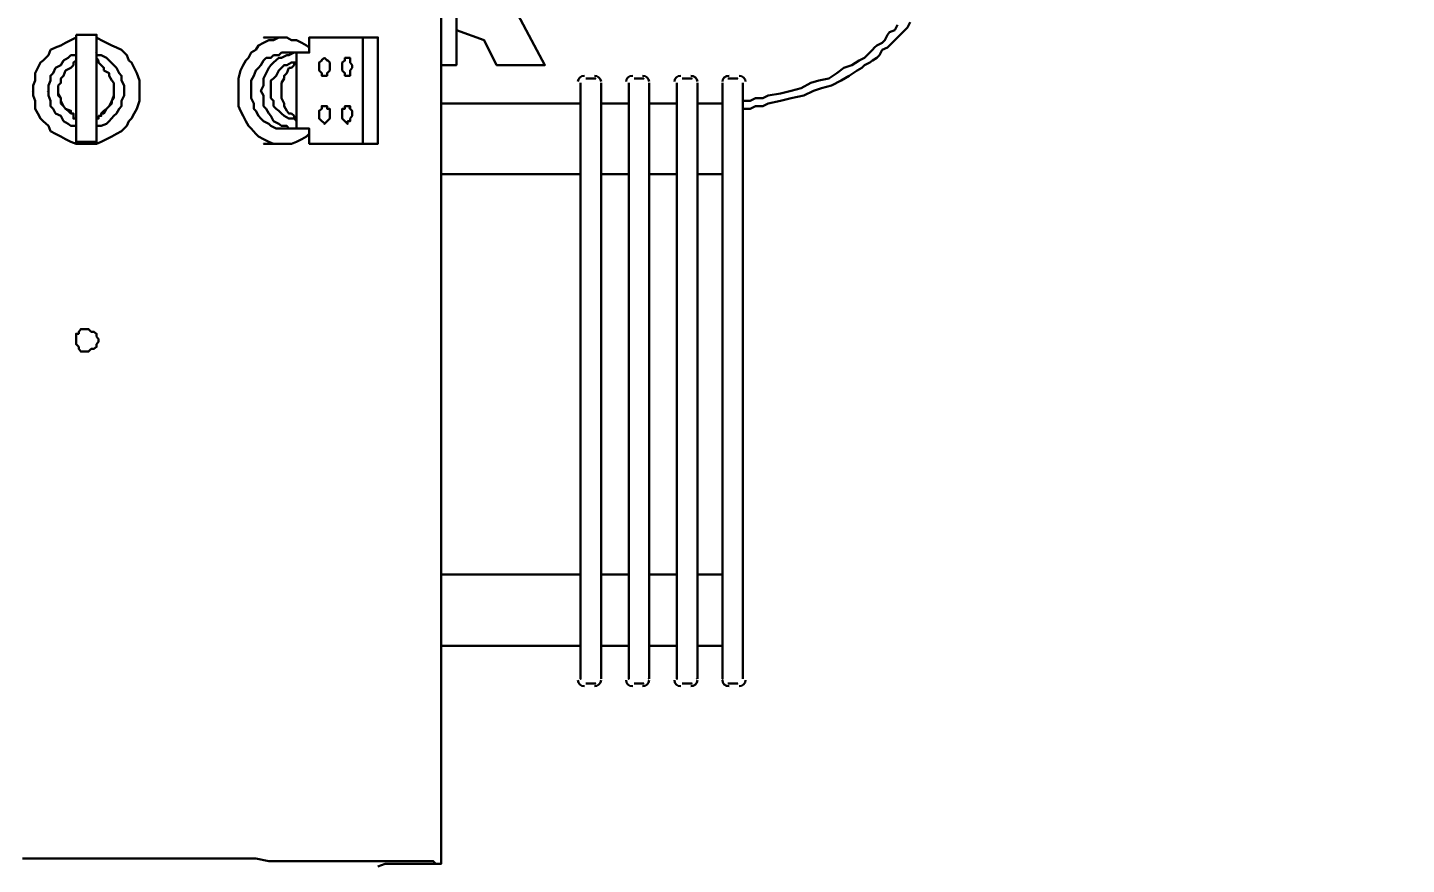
# Model space of a CAD drawing. Header units: metres. Extents: x 227 to 376, y 149 to 264.
# Drawn here: x 235.492 to 237.572, y 203.854 to 205.117 of the extents above; entities that cross this region are included whole.
import ezdxf

# ---------------------------------------------------------------- set-up
doc = ezdxf.new("R2010")
doc.units = ezdxf.units.M
doc.layers.get('Defpoints').update_dxf_attribs({"color": 1})
for name, color, linetype, lineweight in [('Cotas', 255, 'Continuous', 25), ('Redes', 3, 'Continuous', 25), ('Trafo', 40, 'Continuous', 13)]:
    doc.layers.add(name, color=color, linetype=linetype, lineweight=lineweight)
doc.styles.add('0.3', font='', dxfattribs={"height": 0.3})
doc.styles.get("Standard").update_dxf_attribs({"font": '', "height": 0.1})
doc.styles.get('0.3').set_extended_font_data('@Arial Unicode MS')
doc.styles.get('Standard').set_extended_font_data('@Arial Unicode MS')
doc.dimstyles.get("Standard").update_dxf_attribs({"dimtxt": 0.1, "dimasz": 0.18, "dimexe": 0.18, "dimexo": 0.0625, "dimgap": 0.09, "dimtad": 0, "dimtih": 1, "dimtoh": 1, "dimzin": 0, "dimdsep": 46, "dimtxsty": 'Standard', "dimcen": 0.09, "dimclrd": 256, "dimclre": 256, "dimadec": 0, "dimazin": 0, "dimtfac": 1, "dimtofl": 0, "dimtmove": 0, "dimatfit": 3, "dimfxl": 1, "dimtolj": 1, "dimtzin": 0, "dimarcsym": 0})

# ---------------------------------------------------------------- blocks, each defined once
blk = doc.blocks.new('*D27')
at = {"layer": 'Cotas', "lineweight": -2, "ltscale": 2, "transparency": 16777216}
for p, q in [((236.9688, 206.0864), (236.9688, 208.476)), ((241.5351, 202.0607), (241.5351, 208.476)), ((237.1488, 208.296), (238.6605, 208.296)), ((241.3551, 208.296), (239.8434, 208.296))]:
    blk.add_line(p, q, dxfattribs=at)
at = {"layer": 'Cotas', "ltscale": 2, "transparency": 16777216}
for points in [[(237.1488, 208.326), (237.1488, 208.266), (236.9688, 208.296)], [(241.3551, 208.326), (241.3551, 208.266), (241.5351, 208.296)]]:
    blk.add_solid(points, dxfattribs=at)
at = {"layer": 'Defpoints', "color": 0, "ltscale": 2, "transparency": 16777216}
for p in [(236.9688, 208.296), (236.9688, 206.0239), (241.5351, 201.9982)]:
    blk.add_point(p, dxfattribs=at)
at = {"layer": 'Cotas', "color": 0, "ltscale": 2, "transparency": 16777216, "insert": (239.252, 208.296), "char_height": 0.3, "width": 16.114598, "attachment_point": 5, "style": '0.3'}
blk.add_mtext('\\A1;3.2 m', dxfattribs=at)

msp = doc.modelspace()

# ---------------------------------------------------------------- linework, layer by layer
at = {"layer": 'Redes', "linetype": 'Continuous', "lineweight": 30}
for points in [[(236.8234, 205.1245), (236.8194, 205.1165), (236.8154, 205.1126), (236.8085, 205.1056), (236.8045, 205.1016), (236.8005, 205.0976), (236.7925, 205.0897), (236.7895, 205.0867), (236.7816, 205.0827), (236.7776, 205.0747), (236.7736, 205.0707), (236.7666, 205.0667), (236.7627, 205.0638), (236.7547, 205.0598), (236.7507, 205.0558), (236.7437, 205.0518), (236.7318, 205.0438), (236.7198, 205.0369), (236.7049, 205.0289), (236.69, 205.0249), (236.678, 205.0209), (236.6631, 205.014), (236.6441, 205.01), (236.6282, 205.006), (236.6093, 205.002), (236.6013, 204.998), (236.5904, 204.998), (236.5824, 204.994), (236.5714, 204.994)], [(236.8045, 205.1205), (236.8005, 205.1126), (236.7925, 205.1096), (236.7895, 205.1056), (236.7856, 205.0976), (236.7816, 205.0936), (236.7736, 205.0897), (236.7696, 205.0867), (236.7666, 205.0827), (236.7587, 205.0747), (236.7547, 205.0707), (236.7467, 205.0667), (236.7358, 205.0598), (236.7238, 205.0558), (236.7129, 205.0478), (236.7009, 205.0399), (236.686, 205.0369), (236.674, 205.0329), (236.6591, 205.0249), (236.6441, 205.0209), (236.6282, 205.0169), (236.6093, 205.014), (236.6013, 205.01), (236.5904, 205.01), (236.5824, 205.006), (236.5714, 205.006)]]:
    msp.add_lwpolyline(points, dxfattribs=at)
at = {"layer": 'Trafo', "linetype": 'Continuous', "lineweight": 30}
for points in [[(236.2846, 205.4841), (236.1163, 205.243), (236.1163, 205.0598), (236.1392, 205.0598), (236.1392, 205.2351), (236.3035, 205.4691)], [(236.181, 205.0976), (236.1999, 205.0598), (236.1999, 205.0598), (236.2726, 205.0598), (236.2726, 205.0598), (236.2119, 205.1743), (236.1392, 205.2012)], [(235.5655, 204.9413), (235.5576, 204.9442), (235.5496, 204.9482), (235.5426, 204.9522), (235.5346, 204.9562), (235.5267, 204.9602), (235.5237, 204.9681), (235.5157, 204.9751), (235.5117, 204.9791), (235.5078, 204.9871), (235.5038, 204.994), (235.5038, 205.006), (235.5008, 205.014), (235.5008, 205.0209), (235.5008, 205.0289), (235.5038, 205.0369), (235.5038, 205.0478), (235.5078, 205.0558), (235.5117, 205.0638), (235.5157, 205.0667), (235.5237, 205.0747), (235.5267, 205.0827), (235.5346, 205.0867), (235.5426, 205.0897), (235.5496, 205.0936), (235.5576, 205.0976), (235.5655, 205.1016)], [(235.5655, 204.9442), (235.5964, 204.9442), (235.5964, 204.9413), (235.5655, 204.9413), (235.5655, 204.9442), (235.5655, 205.1056)], [(235.5655, 205.1056), (235.5964, 205.1056), (235.5964, 204.9442)], [(235.5964, 205.1016), (235.6034, 205.0976), (235.6113, 205.0936), (235.6193, 205.0897), (235.6263, 205.0867), (235.6342, 205.0827), (235.6422, 205.0747), (235.6452, 205.0667), (235.6492, 205.0638), (235.6532, 205.0558), (235.6571, 205.0478), (235.6611, 205.0369), (235.6611, 205.0289), (235.6611, 205.0209), (235.6611, 205.014), (235.6611, 205.006), (235.6571, 204.994), (235.6532, 204.9871), (235.6492, 204.9791), (235.6452, 204.9751), (235.6422, 204.9681), (235.6342, 204.9602), (235.6263, 204.9562), (235.6193, 204.9522), (235.6113, 204.9482), (235.6034, 204.9442), (235.5964, 204.9413)], [(235.9171, 204.9562), (235.9131, 204.9522), (235.9061, 204.9482), (235.8982, 204.9442), (235.8902, 204.9413), (235.8832, 204.9413), (235.8753, 204.9413), (235.8713, 204.9413), (235.8633, 204.9413), (235.8563, 204.9442), (235.8484, 204.9482), (235.8404, 204.9522), (235.8364, 204.9562), (235.8294, 204.9642), (235.8255, 204.9681), (235.8215, 204.9751), (235.8175, 204.9831), (235.8135, 204.9911), (235.8105, 204.998), (235.8105, 205.01), (235.8105, 205.0169), (235.8105, 205.0249), (235.8105, 205.0329), (235.8105, 205.0399), (235.8135, 205.0518), (235.8175, 205.0598), (235.8215, 205.0667), (235.8255, 205.0707), (235.8294, 205.0787), (235.8364, 205.0827), (235.8404, 205.0897), (235.8484, 205.0936), (235.8563, 205.0976), (235.8633, 205.0976), (235.8713, 205.1016), (235.8753, 205.1016), (235.8832, 205.1016), (235.8902, 205.0976), (235.8982, 205.0976), (235.9061, 205.0936), (235.9131, 205.0897), (235.9171, 205.0867)], [(235.8753, 205.1016), (235.8484, 205.1016), (235.8484, 205.1016)], [(235.8982, 204.9642), (235.9171, 204.9642), (235.9171, 204.9413), (235.9978, 204.9413), (235.9978, 205.1016), (235.9171, 205.1016), (235.9171, 205.0787), (235.8982, 205.0787)], [(235.9978, 205.1016), (236.0207, 205.1016), (236.0207, 204.9413)], [(236.181, 205.0976), (236.181, 205.0976), (236.1392, 205.1126)], [(236.1392, 205.1126), (236.181, 205.0976), (236.181, 205.0976)], [(236.2726, 205.0598), (236.1999, 205.0598), (236.181, 205.0976)], [(235.5964, 205.0787), (235.5954, 205.0787), (235.5954, 205.0787)], [(235.5964, 205.0787), (235.5964, 205.0747), (235.5964, 205.0707), (235.5994, 205.0667), (235.5994, 205.0638), (235.6034, 205.0598), (235.6034, 205.0598), (235.6074, 205.0558), (235.6074, 205.0518)], [(235.8792, 204.9642), (235.8713, 204.9642), (235.8673, 204.9642), (235.8593, 204.9681), (235.8563, 204.9711), (235.8484, 204.9751), (235.8444, 204.9791), (235.8404, 204.9831), (235.8364, 204.9911), (235.8334, 204.994), (235.8334, 205.002), (235.8294, 205.01), (235.8294, 205.0169), (235.8294, 205.0209), (235.8294, 205.0289), (235.8294, 205.0369), (235.8334, 205.0438), (235.8364, 205.0518), (235.8404, 205.0558), (235.8444, 205.0598), (235.8484, 205.0667), (235.8524, 205.0707), (235.8593, 205.0707), (235.8633, 205.0747), (235.8713, 205.0747), (235.8753, 205.0787)], [(235.8982, 204.9642), (235.8942, 204.9642), (235.8862, 204.9642), (235.8832, 204.9681), (235.8753, 204.9681), (235.8713, 204.9711), (235.8633, 204.9751), (235.8593, 204.9831), (235.8563, 204.9871), (235.8524, 204.994), (235.8484, 204.998), (235.8484, 205.006), (235.8484, 205.014), (235.8444, 205.0209), (235.8484, 205.0289), (235.8484, 205.0369), (235.8484, 205.0399), (235.8524, 205.0478), (235.8563, 205.0558), (235.8593, 205.0598), (235.8633, 205.0638), (235.8713, 205.0707), (235.8753, 205.0707), (235.8832, 205.0747), (235.8862, 205.0747), (235.8942, 205.0787), (235.8982, 205.0787)], [(235.8942, 205.0787), (235.8753, 205.0787), (235.8753, 205.0787)], [(235.8902, 205.0558), (235.8902, 205.0558), (235.8942, 205.0598), (235.8942, 205.0638), (235.8982, 205.0638), (235.8982, 205.0667), (235.8982, 205.0707), (235.8982, 205.0747), (235.8982, 205.0787)], [(235.8982, 205.0787), (235.8982, 205.0747), (235.8982, 204.9681), (235.8982, 204.9642)], [(235.5655, 204.9681), (235.5576, 204.9681), (235.5536, 204.9711), (235.5466, 204.9751), (235.5426, 204.9831), (235.5346, 204.9871), (235.5307, 204.994), (235.5267, 204.998), (235.5267, 205.006), (235.5237, 205.014), (235.5237, 205.0209), (235.5237, 205.0289), (235.5267, 205.0369), (235.5267, 205.0438), (235.5307, 205.0478), (235.5346, 205.0558), (235.5426, 205.0598), (235.5466, 205.0667), (235.5536, 205.0707), (235.5576, 205.0747), (235.5655, 205.0747)], [(235.5576, 204.9911), (235.5576, 204.9911), (235.5496, 204.994), (235.5466, 204.998), (235.5426, 205.002), (235.5426, 205.01), (235.5386, 205.014), (235.5386, 205.0209), (235.5386, 205.0289), (235.5426, 205.0329), (235.5426, 205.0399), (235.5466, 205.0438), (235.5496, 205.0518), (235.5576, 205.0558)], [(235.5576, 205.0558), (235.5576, 205.0558), (235.5615, 205.0598), (235.5615, 205.0598), (235.5615, 205.0638), (235.5655, 205.0667), (235.5655, 205.0677), (235.5655, 205.0707), (235.5655, 205.0747)], [(235.5964, 205.0747), (235.6034, 205.0747), (235.6113, 205.0707), (235.6153, 205.0667), (235.6223, 205.0598), (235.6263, 205.0558), (235.6303, 205.0478), (235.6342, 205.0438), (235.6342, 205.0369), (235.6382, 205.0289), (235.6382, 205.0209), (235.6382, 205.014), (235.6342, 205.006), (235.6342, 204.998), (235.6303, 204.994), (235.6263, 204.9871), (235.6223, 204.9831), (235.6153, 204.9751), (235.6113, 204.9711), (235.6034, 204.9681), (235.5964, 204.9681)], [(235.8942, 204.9791), (235.8902, 204.9791), (235.8862, 204.9791), (235.8792, 204.9831), (235.8753, 204.9871), (235.8713, 204.9911), (235.8673, 204.994), (235.8633, 204.998), (235.8633, 205.006), (235.8593, 205.01), (235.8593, 205.0169), (235.8593, 205.0209), (235.8593, 205.0289), (235.8593, 205.0369), (235.8633, 205.0399), (235.8673, 205.0438), (235.8713, 205.0518), (235.8753, 205.0558), (235.8792, 205.0598), (235.8832, 205.0598), (235.8902, 205.0638), (235.8942, 205.0638)], [(235.8862, 204.9871), (235.8832, 204.9911), (235.8792, 204.998), (235.8792, 205.002), (235.8753, 205.01), (235.8753, 205.014), (235.8753, 205.0209), (235.8753, 205.0289), (235.8753, 205.0329), (235.8792, 205.0399), (235.8792, 205.0438), (235.8832, 205.0478), (235.8862, 205.0558)], [(235.8862, 205.0558), (235.8902, 205.0558), (235.8902, 205.0558)], [(236.1163, 203.8547), (236.1163, 205.0598), (236.1163, 205.0598)], [(236.1163, 205.0598), (236.1163, 205.0598), (236.1392, 205.0598), (236.1392, 205.0598)], [(235.6074, 205.0518), (235.6153, 205.0478), (235.6153, 205.0438), (235.6193, 205.0369), (235.6223, 205.0329), (235.6223, 205.0249), (235.6223, 205.0209), (235.6223, 205.014), (235.6193, 205.006), (235.6193, 205.002), (235.6153, 204.998), (235.6113, 204.994), (235.6074, 204.9871), (235.6074, 204.9871)], [(236.3344, 205.0399), (236.3493, 205.0399), (236.3493, 205.0399)], [(236.4071, 205.0399), (236.422, 205.0399), (236.422, 205.0399)], [(236.4798, 205.0399), (236.4947, 205.0399), (236.4947, 205.0399)], [(236.5485, 205.0399), (236.5635, 205.0399), (236.5635, 205.0399)], [(235.5008, 205.0209), (235.4998, 205.0209), (235.4998, 205.0209)], [(235.5237, 205.0209), (235.5227, 205.0209), (235.5227, 205.0209)], [(235.5655, 204.9681), (235.5576, 204.9681), (235.5536, 204.9711), (235.5466, 204.9751), (235.5426, 204.9831), (235.5346, 204.9871), (235.5307, 204.994), (235.5267, 204.998), (235.5267, 205.006), (235.5237, 205.014), (235.5237, 205.0209)], [(235.5576, 204.9871), (235.5536, 204.9911), (235.5496, 204.994), (235.5466, 204.998), (235.5426, 205.006), (235.5426, 205.01), (235.5386, 205.0169), (235.5386, 205.0209)], [(235.6382, 205.0209), (235.6382, 205.014), (235.6342, 205.006), (235.6342, 204.998), (235.6303, 204.994), (235.6263, 204.9871), (235.6223, 204.9831), (235.6153, 204.9751), (235.6113, 204.9711), (235.6034, 204.9681), (235.5964, 204.9681)], [(235.6223, 205.0209), (235.6223, 205.0169), (235.6223, 205.01), (235.6193, 205.006), (235.6153, 204.998), (235.6113, 204.994), (235.6074, 204.9911), (235.6034, 204.9871)], [(236.3264, 205.0329), (236.3264, 205.01), (236.3264, 205.01)], [(236.3573, 205.01), (236.3573, 205.0329), (236.3573, 205.0329)], [(236.3991, 205.0329), (236.3991, 205.01), (236.3991, 205.01)], [(236.43, 205.01), (236.43, 205.0329), (236.43, 205.0329)], [(236.4718, 205.0329), (236.4718, 205.01), (236.4718, 205.01)], [(236.5027, 205.01), (236.5027, 205.0329), (236.5027, 205.0329)], [(236.5406, 205.0329), (236.5406, 205.01), (236.5406, 204.1604), (236.5406, 204.1375)], [(236.5714, 205.01), (236.5714, 205.0329), (236.5714, 205.0329)], [(236.1163, 205.002), (236.3264, 205.002), (236.3264, 205.002)], [(236.3264, 205.01), (236.3264, 204.1604), (236.3264, 204.1604)], [(236.3573, 204.1604), (236.3573, 205.01), (236.3573, 205.01)], [(236.3573, 205.002), (236.3991, 205.002), (236.3991, 205.002)], [(236.3991, 205.01), (236.3991, 204.1604), (236.3991, 204.1604)], [(236.43, 204.1604), (236.43, 205.01), (236.43, 205.01)], [(236.43, 205.002), (236.4718, 205.002), (236.4718, 205.002)], [(236.4718, 205.01), (236.4718, 204.1604), (236.4718, 204.1604)], [(236.5027, 204.1604), (236.5027, 205.01), (236.5027, 205.01)], [(236.5027, 205.002), (236.5406, 205.002), (236.5406, 205.002)], [(236.5714, 204.1604), (236.5714, 205.01), (236.5714, 205.01)], [(235.5655, 204.9681), (235.5655, 204.9711), (235.5655, 204.9751), (235.5655, 204.9791), (235.5615, 204.9791), (235.5615, 204.9831), (235.5615, 204.9871), (235.5576, 204.9871), (235.5576, 204.9911)], [(235.6074, 204.9871), (235.6034, 204.9871), (235.6034, 204.9831), (235.5994, 204.9831), (235.5994, 204.9791), (235.5964, 204.9791), (235.5964, 204.9751), (235.5964, 204.9711), (235.5964, 204.9681)], [(235.8902, 204.9871), (235.8862, 204.9871), (235.8862, 204.9871)], [(235.8982, 204.9642), (235.8982, 204.9681), (235.8982, 204.9711), (235.8982, 204.9751), (235.8982, 204.9751), (235.8942, 204.9791), (235.8942, 204.9831), (235.8902, 204.9871), (235.8902, 204.9871)], [(235.8982, 204.9642), (235.8792, 204.9642), (235.8792, 204.9642)], [(235.8982, 204.9642), (235.9171, 204.9642), (235.9171, 204.9642)], [(235.5924, 204.9413), (235.5844, 204.9413), (235.5765, 204.9413), (235.5695, 204.9413)], [(235.8792, 204.9413), (235.8484, 204.9413), (235.8484, 204.9413)], [(235.9978, 204.9413), (236.0207, 204.9413), (235.944, 204.9413), (235.9171, 204.9413)], [(236.1163, 204.8954), (236.3264, 204.8954), (236.3264, 204.8954)], [(236.3573, 204.8954), (236.3991, 204.8954), (236.3991, 204.8954)], [(236.43, 204.8954), (236.4718, 204.8954), (236.4718, 204.8954)], [(236.5027, 204.8954), (236.5406, 204.8954), (236.5406, 204.8954)], [(235.5655, 204.6465), (235.5655, 204.6425), (235.5655, 204.6425)], [(235.5994, 204.6465), (235.5994, 204.6425), (235.5994, 204.6425)], [(236.1163, 204.2909), (236.3264, 204.2909), (236.3264, 204.2909)], [(236.3573, 204.2909), (236.3991, 204.2909), (236.3991, 204.2909)], [(236.43, 204.2909), (236.4718, 204.2909), (236.4718, 204.2909)], [(236.5027, 204.2909), (236.5406, 204.2909), (236.5406, 204.2909)], [(236.1163, 204.1833), (236.3264, 204.1833), (236.3264, 204.1833)], [(236.3573, 204.1833), (236.3991, 204.1833), (236.3991, 204.1833)], [(236.43, 204.1833), (236.4718, 204.1833), (236.4718, 204.1833)], [(236.5027, 204.1833), (236.5406, 204.1833), (236.5406, 204.1833)], [(236.3264, 204.1604), (236.3264, 204.1375), (236.3264, 204.1375)], [(236.3573, 204.1375), (236.3573, 204.1604), (236.3573, 204.1604)], [(236.3991, 204.1604), (236.3991, 204.1375), (236.3991, 204.1375)], [(236.43, 204.1375), (236.43, 204.1604), (236.43, 204.1604)], [(236.4718, 204.1604), (236.4718, 204.1375), (236.4718, 204.1375)], [(236.5027, 204.1375), (236.5027, 204.1604), (236.5027, 204.1604)], [(236.5714, 204.1375), (236.5714, 204.1604), (236.5714, 204.1604)], [(236.3264, 204.1375), (236.3264, 204.1335), (236.3264, 204.1335)], [(236.3264, 204.1335), (236.3264, 204.1345), (236.3264, 204.1345)], [(236.3344, 204.1266), (236.3493, 204.1266), (236.3493, 204.1266)], [(236.3573, 204.1335), (236.3573, 204.1375), (236.3573, 204.1375)], [(236.3573, 204.1335), (236.3573, 204.1345), (236.3573, 204.1345)], [(236.3991, 204.1375), (236.3991, 204.1335), (236.3991, 204.1335)], [(236.3991, 204.1335), (236.3991, 204.1345), (236.3991, 204.1345)], [(236.4071, 204.1266), (236.422, 204.1266), (236.422, 204.1266)], [(236.43, 204.1335), (236.429, 204.1345), (236.429, 204.1345)], [(236.43, 204.1335), (236.43, 204.1375), (236.43, 204.1375)], [(236.4718, 204.1375), (236.4718, 204.1335), (236.4718, 204.1335)], [(236.4718, 204.1335), (236.4718, 204.1345), (236.4718, 204.1345)], [(236.4798, 204.1266), (236.4947, 204.1266), (236.4947, 204.1266)], [(236.5027, 204.1335), (236.5017, 204.1345), (236.5017, 204.1345)], [(236.5027, 204.1335), (236.5027, 204.1375), (236.5027, 204.1375)], [(236.5406, 204.1375), (236.5406, 204.1335), (236.5406, 204.1335)], [(236.5406, 204.1335), (236.5406, 204.1345), (236.5406, 204.1345)], [(236.5485, 204.1266), (236.5635, 204.1266), (236.5635, 204.1266)], [(236.5714, 204.1335), (236.5714, 204.1375), (236.5714, 204.1375)], [(236.5714, 204.1335), (236.5714, 204.1345), (236.5714, 204.1345)], [(235.4848, 203.8626), (235.5078, 203.8626), (235.5307, 203.8626), (235.5536, 203.8626), (235.5765, 203.8626), (235.5994, 203.8626), (235.6193, 203.8626), (235.6422, 203.8626), (235.6651, 203.8626), (235.688, 203.8626), (235.7109, 203.8626), (235.7299, 203.8626), (235.7528, 203.8626), (235.7757, 203.8626), (235.7946, 203.8626), (235.8135, 203.8626), (235.8364, 203.8626), (235.8563, 203.8587), (235.8753, 203.8587), (235.8942, 203.8587), (235.9091, 203.8587), (235.929, 203.8587), (235.944, 203.8587), (235.9629, 203.8587), (235.9788, 203.8587), (235.9898, 203.8587), (236.0047, 203.8587), (236.0207, 203.8587), (236.0316, 203.8587), (236.0436, 203.8587), (236.0545, 203.8587), (236.0625, 203.8587), (236.0745, 203.8587), (236.0814, 203.8587), (236.0894, 203.8587), (236.0974, 203.8587), (236.1003, 203.8587), (236.1043, 203.8587), (236.1083, 203.8547), (236.1123, 203.8547), (236.1163, 203.8547), (236.1163, 203.8547), (236.1163, 203.8547), (236.1163, 203.8547), (236.1123, 203.8547), (236.1083, 203.8547), (236.1043, 203.8547), (236.1003, 203.8547), (236.0974, 203.8547), (236.0894, 203.8547), (236.0814, 203.8547), (236.0745, 203.8547), (236.0625, 203.8547), (236.0545, 203.8547), (236.0436, 203.8547), (236.0316, 203.8547), (236.0207, 203.8507)]]:
    msp.add_lwpolyline(points, dxfattribs=at)
for points in [[(235.94, 205.0707), (235.94, 205.0707), (235.944, 205.0667), (235.944, 205.0677), (235.948, 205.0638), (235.948, 205.0598), (235.948, 205.0558), (235.948, 205.0518), (235.948, 205.0518), (235.944, 205.0478), (235.944, 205.0438), (235.94, 205.0438), (235.94, 205.0438), (235.94, 205.0438), (235.936, 205.0438), (235.936, 205.0478), (235.932, 205.0518), (235.932, 205.0518), (235.932, 205.0558), (235.932, 205.0598), (235.932, 205.0638), (235.936, 205.0667), (235.936, 205.0677)], [(235.9749, 205.0707), (235.9749, 205.0707), (235.9788, 205.0707), (235.9788, 205.0667), (235.9788, 205.0638), (235.9818, 205.0598), (235.9818, 205.0598), (235.9818, 205.0558), (235.9788, 205.0518), (235.9788, 205.0478), (235.9788, 205.0438), (235.9749, 205.0438), (235.9749, 205.0438), (235.9709, 205.0438), (235.9709, 205.0438), (235.9709, 205.0478), (235.9669, 205.0518), (235.9669, 205.0558), (235.9669, 205.0558), (235.9669, 205.0598), (235.9669, 205.0638), (235.9709, 205.0667), (235.9709, 205.0677), (235.9709, 205.0707)], [(236.2657, 205.0598), (236.2647, 205.0598), (236.2647, 205.0598), (236.2079, 205.0598), (236.2079, 205.0598)], [(235.94, 204.998), (235.94, 204.998), (235.944, 204.998), (235.944, 204.994), (235.948, 204.994), (235.948, 204.9911), (235.948, 204.9871), (235.948, 204.9831), (235.948, 204.9791), (235.944, 204.9751), (235.944, 204.9751), (235.94, 204.9711), (235.94, 204.9721), (235.94, 204.9721), (235.936, 204.9751), (235.936, 204.9751), (235.932, 204.9791), (235.932, 204.9831), (235.932, 204.9871), (235.932, 204.9911), (235.932, 204.9911), (235.936, 204.994), (235.936, 204.998)], [(235.9749, 204.998), (235.9749, 204.998), (235.9788, 204.998), (235.9788, 204.994), (235.9778, 204.995), (235.9818, 204.9911), (235.9818, 204.9871), (235.9818, 204.9831), (235.9788, 204.9791), (235.9788, 204.9751), (235.9778, 204.9751), (235.9749, 204.9751), (235.9749, 204.9711), (235.9709, 204.9751), (235.9709, 204.9751), (235.9709, 204.9751), (235.9669, 204.9791), (235.9669, 204.9831), (235.9669, 204.9871), (235.9669, 204.9911), (235.9669, 204.994), (235.9709, 204.994), (235.9709, 204.998), (235.9709, 204.998)], [(235.5655, 204.6465), (235.5655, 204.6504), (235.5655, 204.6544), (235.5695, 204.6544), (235.5695, 204.6574), (235.5725, 204.6614), (235.5765, 204.6614), (235.5805, 204.6614), (235.5844, 204.6614), (235.5884, 204.6574), (235.5924, 204.6574), (235.5964, 204.6544), (235.5964, 204.6504), (235.5994, 204.6465), (235.5994, 204.6425), (235.5964, 204.6385), (235.5964, 204.6345), (235.5924, 204.6315), (235.5884, 204.6315), (235.5844, 204.6275), (235.5805, 204.6275), (235.5765, 204.6275), (235.5725, 204.6275), (235.5695, 204.6315), (235.5695, 204.6345), (235.5655, 204.6385), (235.5655, 204.6425)]]:
    msp.add_lwpolyline(points, close=True, dxfattribs=at)
for points in [[(236.3324, 205.0438), (236.3264, 205.0438), (236.3224, 205.0399), (236.3224, 205.0349)], [(236.3573, 205.0349), (236.3573, 205.0399), (236.3523, 205.0438), (236.3473, 205.0438)], [(236.4051, 205.0438), (236.3991, 205.0438), (236.3952, 205.0399), (236.3952, 205.0349)], [(236.43, 205.0349), (236.43, 205.0399), (236.425, 205.0438), (236.4201, 205.0438)], [(236.4778, 205.0438), (236.4718, 205.0438), (236.4679, 205.0399), (236.4679, 205.0349)], [(236.5027, 205.0349), (236.5027, 205.0399), (236.4977, 205.0438), (236.4928, 205.0438)], [(236.5505, 205.0438), (236.5445, 205.0438), (236.5406, 205.0399), (236.5406, 205.0349)], [(236.5754, 205.0349), (236.5754, 205.0399), (236.5704, 205.0438), (236.5655, 205.0438)], [(236.3224, 204.1315), (236.3224, 204.1266), (236.3264, 204.1226), (236.3324, 204.1226)], [(236.3473, 204.1226), (236.3523, 204.1226), (236.3573, 204.1266), (236.3573, 204.1315)], [(236.3952, 204.1315), (236.3952, 204.1266), (236.3991, 204.1226), (236.4051, 204.1226)], [(236.4201, 204.1226), (236.425, 204.1226), (236.43, 204.1266), (236.43, 204.1315)], [(236.4679, 204.1315), (236.4679, 204.1266), (236.4718, 204.1226), (236.4778, 204.1226)], [(236.4928, 204.1226), (236.4977, 204.1226), (236.5027, 204.1266), (236.5027, 204.1315)], [(236.5406, 204.1315), (236.5406, 204.1266), (236.5445, 204.1226), (236.5505, 204.1226)], [(236.5655, 204.1226), (236.5704, 204.1226), (236.5754, 204.1266), (236.5754, 204.1315)]]:
    msp.add_open_spline(points, degree=3, dxfattribs=at)

# ---------------------------------------------------------------- dimensions: what is measured, and where the dimension line sits
at = {"layer": 'Cotas', "ltscale": 2}
dim = msp.add_linear_dim(base=(236.9688, 208.296), p1=(241.5351, 201.9982), p2=(236.9688, 206.0239), text='3.2 m', dimstyle='Standard', override={"dimtxsty": '0.3'}, dxfattribs=at)
dim.commit()
dim.dimension.update_dxf_attribs({"geometry": '*D27', "text_midpoint": (239.252, 208.296)})

doc.saveas('drawing.dxf')
